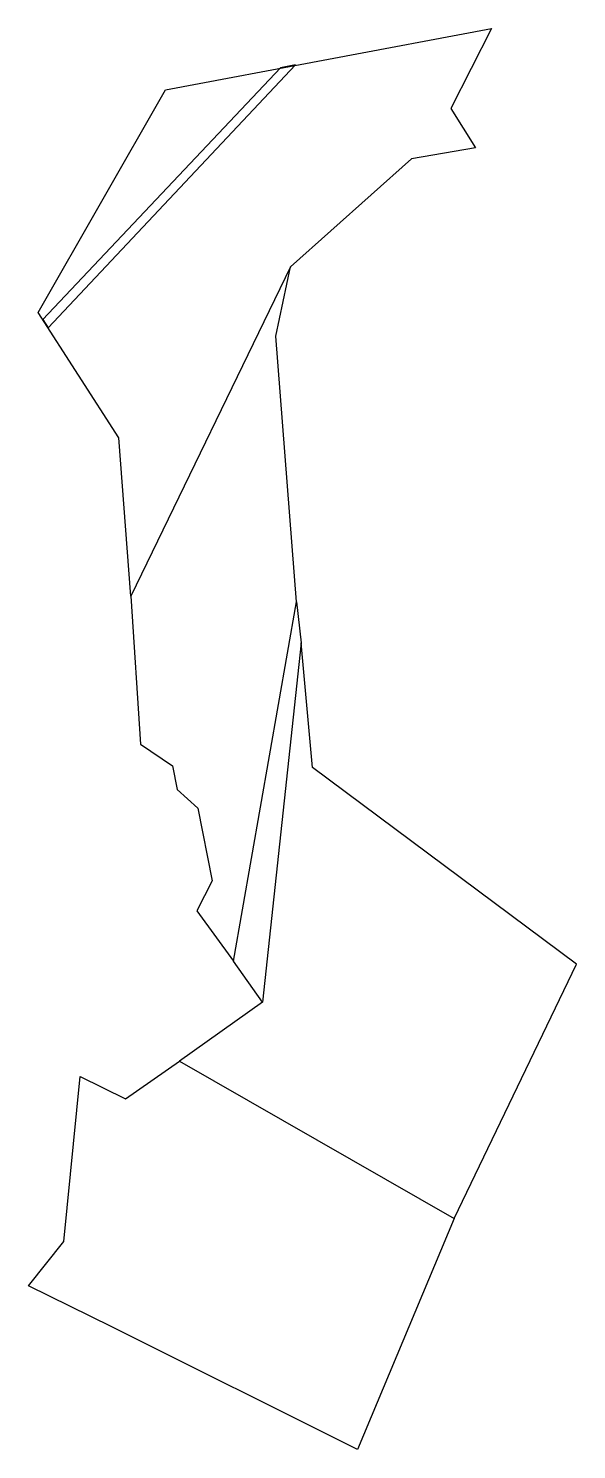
# Model space of a CAD drawing. Header units: metres. Extents: x 3540281 to 3540570, y 1059825 to 1060574.
import ezdxf

# ---------------------------------------------------------------- set-up
doc = ezdxf.new("R2010")
doc.units = ezdxf.units.M
doc.header["$MEASUREMENT"] = 0

msp = doc.modelspace()

# ---------------------------------------------------------------- linework, layer by layer
for points in [[(3540334.78, 1060274.82), (3540328.6, 1060358.11), (3540286.06, 1060424.23), (3540353.16, 1060541.6), (3540525.09, 1060573.98), (3540503.5, 1060531.76), (3540516.56, 1060511), (3540482.83, 1060505.18), (3540418.98, 1060448.28), (3540334.78, 1060274.82)], [(3540288.48, 1060420.56), (3540291.26, 1060416.19), (3540421.63, 1060554.86), (3540413.8, 1060553.2), (3540288.48, 1060420.56)], [(3540388.93, 1060082.37), (3540422.23, 1060271.67), (3540411.31, 1060411.76), (3540418.98, 1060448.28), (3540334.78, 1060274.82), (3540339.9, 1060196.7), (3540356.82, 1060185.27), (3540359.29, 1060172.88), (3540370.11, 1060162.93), (3540377.8, 1060124.73), (3540369.66, 1060108.85), (3540388.93, 1060082.37)], [(3540404.25, 1060060.67), (3540388.93, 1060082.37), (3540422.23, 1060271.67), (3540424.59, 1060250.22), (3540404.25, 1060060.67)], [(3540505.34, 1059946.73), (3540569.87, 1060080.83), (3540430.6, 1060184.37), (3540424.59, 1060250.22), (3540404.25, 1060060.67), (3540360.48, 1060029.64), (3540505.34, 1059946.73)], [(3540360.48, 1060029.64), (3540505.34, 1059946.73), (3540454.35, 1059824.92), (3540324.92, 1059889.63), (3540280.86, 1059911.16), (3540299.47, 1059934.57), (3540308.22, 1060021.5), (3540332.1, 1060009.73), (3540360.48, 1060029.64)]]:
    msp.add_lwpolyline(points)

doc.saveas('drawing.dxf')
